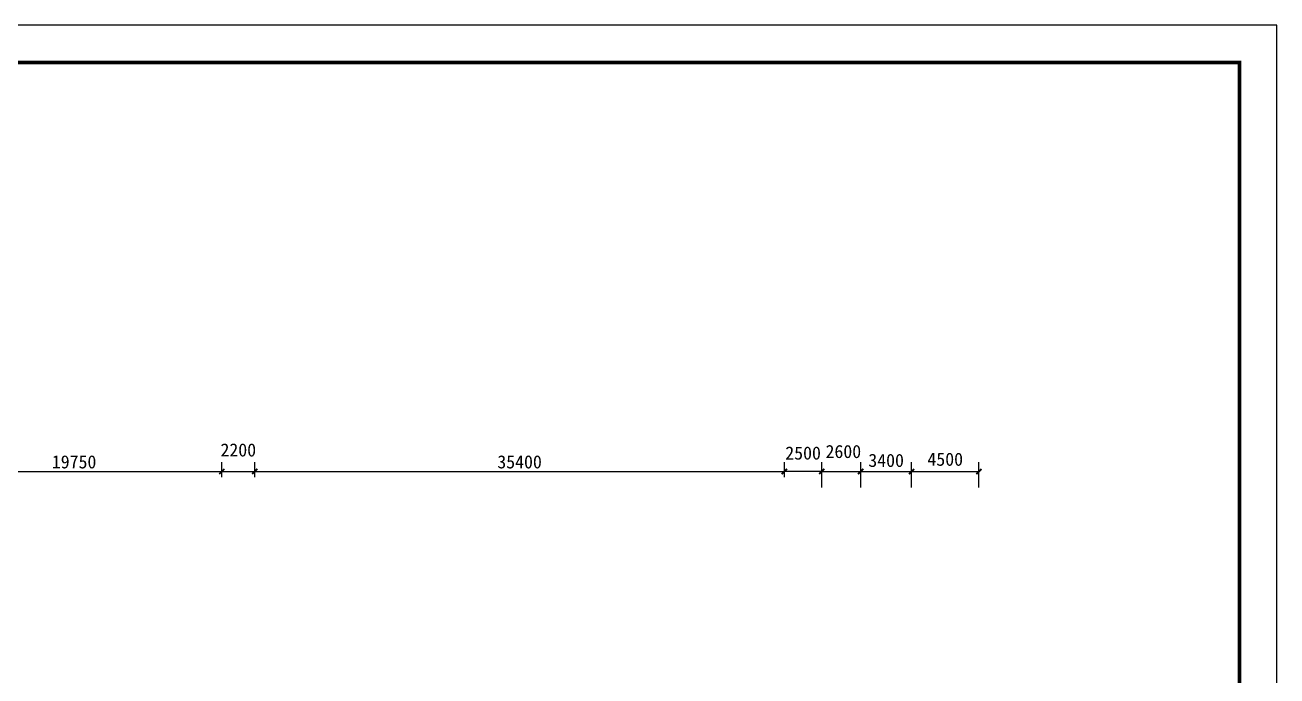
# Model space of a CAD drawing. Header units: millimetres. Extents: x 2456 to 5353, y 685 to 1986.
# Drawn here: x 3920.9 to 4255.6, y 1113.8 to 1287.7 of the extents above; entities that cross this region are included whole.
import ezdxf

# ---------------------------------------------------------------- set-up
doc = ezdxf.new("R2010")
doc.units = ezdxf.units.MM
doc.layers.get('0').update_dxf_attribs({"color": 10})
for name, color, linetype in [('0-外框', 6, 'Continuous'), ('TXT-DIM', 7, 'Continuous'), ('图框', 7, 'Continuous')]:
    doc.layers.add(name, color=color, linetype=linetype)
doc.styles.add('g3.0', font='romans.shx', dxfattribs={"width": 0.75, "height": 3.5, "bigfont": 'hztxt5.shx'})
doc.styles.add('宋体', font='')
doc.styles.get('宋体').set_extended_font_data('SimSun')
doc.dimstyles.new('BLcr250', dxfattribs={"dimtxt": 3.5, "dimasz": 0.01, "dimexe": 2.5, "dimexo": 2, "dimgap": 0.8, "dimtad": 1, "dimdec": 0, "dimlfac": 250, "dimzin": 0, "dimdsep": 46, "dimtxsty": 'g3.0', "dimblk1": '_DIMX', "dimblk2": '_DIMX', "dimsah": 1, "dimcen": 0, "dimclrt": 256, "dimaunit": 1, "dimadec": 0, "dimazin": 0, "dimtfac": 1, "dimtdec": 0, "dimtix": 1, "dimtmove": 2, "dimatfit": 3, "dimldrblk": '_DIMX', "dimfxl": 1, "dimtolj": 1, "dimtzin": 0, "dimarcsym": 0})

# ---------------------------------------------------------------- blocks, each defined once
blk = doc.blocks.new('_DIMX')
at = {"const_width": 50}
blk.add_lwpolyline([(-70, -70), (70, 70)], dxfattribs=at)
blk = doc.blocks.new('*D19')
at = {"layer": 'Defpoints', "color": 0, "linetype": 'Continuous', "transparency": 16777216}
for p in [(3973.47, 1168.42), (3894.47, 1164.91), (3973.47, 1164.91)]:
    blk.add_point(p, dxfattribs=at)
at = {"layer": 'TXT-DIM', "color": 0, "linetype": 'Continuous', "lineweight": -2, "transparency": 16777216}
for p, q in [((3894.47, 1166.91), (3894.47, 1170.92)), ((3894.48, 1168.42), (3973.46, 1168.42)), ((3973.47, 1166.91), (3973.47, 1170.92))]:
    blk.add_line(p, q, dxfattribs=at)
at = {"layer": 'TXT-DIM', "color": 0, "linetype": 'Continuous', "lineweight": -2, "transparency": 16777216, "xscale": 0.01, "yscale": 0.01, "zscale": 0.01, "rotation": 180}
blk.add_blockref('_DIMX', (3894.47, 1168.42), dxfattribs=at)
at = {"layer": 'TXT-DIM', "color": 0, "linetype": 'Continuous', "lineweight": -2, "transparency": 16777216, "xscale": 0.01, "yscale": 0.01, "zscale": 0.01}
blk.add_blockref('_DIMX', (3973.47, 1168.42), dxfattribs=at)
at = {"layer": 'TXT-DIM', "linetype": 'Continuous', "transparency": 16777216, "insert": (3933.97, 1170.97), "char_height": 3.5, "attachment_point": 5, "style": '宋体'}
blk.add_mtext('\\A1;19750', dxfattribs=at)
blk = doc.blocks.new('*D20')
at = {"layer": 'Defpoints', "color": 0, "linetype": 'Continuous', "transparency": 16777216}
for p in [(4123.87, 1168.42), (3982.27, 1164.91), (4123.87, 1164.91)]:
    blk.add_point(p, dxfattribs=at)
at = {"layer": 'TXT-DIM', "color": 0, "linetype": 'Continuous', "lineweight": -2, "transparency": 16777216}
for p, q in [((3982.27, 1166.91), (3982.27, 1170.92)), ((3982.28, 1168.42), (4123.86, 1168.42)), ((4123.87, 1166.91), (4123.87, 1170.92))]:
    blk.add_line(p, q, dxfattribs=at)
at = {"layer": 'TXT-DIM', "color": 0, "linetype": 'Continuous', "lineweight": -2, "transparency": 16777216, "xscale": 0.01, "yscale": 0.01, "zscale": 0.01, "rotation": 180}
blk.add_blockref('_DIMX', (3982.27, 1168.42), dxfattribs=at)
at = {"layer": 'TXT-DIM', "color": 0, "linetype": 'Continuous', "lineweight": -2, "transparency": 16777216, "xscale": 0.01, "yscale": 0.01, "zscale": 0.01}
blk.add_blockref('_DIMX', (4123.87, 1168.42), dxfattribs=at)
at = {"layer": 'TXT-DIM', "linetype": 'Continuous', "transparency": 16777216, "insert": (4053.07, 1170.97), "char_height": 3.5, "attachment_point": 5, "style": '宋体'}
blk.add_mtext('\\A1;35400', dxfattribs=at)
blk = doc.blocks.new('*D22')
at = {"layer": 'Defpoints', "color": 0, "linetype": 'Continuous', "transparency": 16777216}
for p in [(3982.27, 1168.42), (3973.47, 1164.91), (3982.27, 1164.91)]:
    blk.add_point(p, dxfattribs=at)
at = {"layer": 'TXT-DIM', "color": 0, "linetype": 'Continuous', "lineweight": -2, "transparency": 16777216}
for p, q in [((3973.47, 1166.91), (3973.47, 1170.92)), ((3973.48, 1168.42), (3982.26, 1168.42)), ((3982.27, 1166.91), (3982.27, 1170.92))]:
    blk.add_line(p, q, dxfattribs=at)
at = {"layer": 'TXT-DIM', "color": 0, "linetype": 'Continuous', "lineweight": -2, "transparency": 16777216, "xscale": 0.01, "yscale": 0.01, "zscale": 0.01, "rotation": 180}
blk.add_blockref('_DIMX', (3973.47, 1168.42), dxfattribs=at)
at = {"layer": 'TXT-DIM', "color": 0, "linetype": 'Continuous', "lineweight": -2, "transparency": 16777216, "xscale": 0.01, "yscale": 0.01, "zscale": 0.01}
blk.add_blockref('_DIMX', (3982.27, 1168.42), dxfattribs=at)
at = {"layer": 'TXT-DIM', "linetype": 'Continuous', "transparency": 16777216, "insert": (3977.87, 1174.15), "char_height": 3.5, "attachment_point": 5, "style": '宋体'}
blk.add_mtext('\\A1;2200', dxfattribs=at)
blk = doc.blocks.new('*D23')
at = {"layer": 'Defpoints', "color": 0, "linetype": 'Continuous', "transparency": 16777216}
for p in [(4123.87, 1168.42), (4123.87, 1164.91), (4133.87, 1164.91)]:
    blk.add_point(p, dxfattribs=at)
at = {"layer": 'TXT-DIM', "color": 0, "linetype": 'Continuous', "lineweight": -2, "transparency": 16777216}
for p, q in [((4123.87, 1166.91), (4123.87, 1170.92)), ((4133.86, 1168.42), (4123.88, 1168.42)), ((4133.87, 1166.91), (4133.87, 1170.92))]:
    blk.add_line(p, q, dxfattribs=at)
at = {"layer": 'TXT-DIM', "color": 0, "linetype": 'Continuous', "lineweight": -2, "transparency": 16777216, "xscale": 0.01, "yscale": 0.01, "zscale": 0.01, "rotation": 180}
blk.add_blockref('_DIMX', (4123.87, 1168.42), dxfattribs=at)
at = {"layer": 'TXT-DIM', "color": 0, "linetype": 'Continuous', "lineweight": -2, "transparency": 16777216, "xscale": 0.01, "yscale": 0.01, "zscale": 0.01}
blk.add_blockref('_DIMX', (4133.87, 1168.42), dxfattribs=at)
at = {"layer": 'TXT-DIM', "linetype": 'Continuous', "transparency": 16777216, "insert": (4128.87, 1173.33), "char_height": 3.5, "attachment_point": 5, "style": '宋体'}
blk.add_mtext('\\A1;2500', dxfattribs=at)
blk = doc.blocks.new('*D31')
at = {"layer": 'Defpoints', "color": 0, "linetype": 'Continuous', "transparency": 16777216}
for p in [(4144.27, 1168.42), (4133.87, 1162.15), (4144.27, 1162.15)]:
    blk.add_point(p, dxfattribs=at)
at = {"layer": 'TXT-DIM', "color": 0, "linetype": 'Continuous', "lineweight": -2, "transparency": 16777216}
for p, q in [((4133.87, 1164.15), (4133.87, 1170.92)), ((4133.88, 1168.42), (4144.26, 1168.42)), ((4144.27, 1164.15), (4144.27, 1170.92))]:
    blk.add_line(p, q, dxfattribs=at)
at = {"layer": 'TXT-DIM', "color": 0, "linetype": 'Continuous', "lineweight": -2, "transparency": 16777216, "xscale": 0.01, "yscale": 0.01, "zscale": 0.01, "rotation": 180}
blk.add_blockref('_DIMX', (4133.87, 1168.42), dxfattribs=at)
at = {"layer": 'TXT-DIM', "color": 0, "linetype": 'Continuous', "lineweight": -2, "transparency": 16777216, "xscale": 0.01, "yscale": 0.01, "zscale": 0.01}
blk.add_blockref('_DIMX', (4144.27, 1168.42), dxfattribs=at)
at = {"layer": 'TXT-DIM', "linetype": 'Continuous', "transparency": 16777216, "insert": (4139.63, 1173.74), "char_height": 3.5, "attachment_point": 5, "style": '宋体'}
blk.add_mtext('\\A1;2600', dxfattribs=at)
blk = doc.blocks.new('*D32')
at = {"layer": 'Defpoints', "color": 0, "linetype": 'Continuous', "transparency": 16777216}
for p in [(4157.87, 1168.42), (4144.27, 1162.15), (4157.87, 1162.15)]:
    blk.add_point(p, dxfattribs=at)
at = {"layer": 'TXT-DIM', "color": 0, "linetype": 'Continuous', "lineweight": -2, "transparency": 16777216}
for p, q in [((4144.27, 1164.15), (4144.27, 1170.92)), ((4144.28, 1168.42), (4157.86, 1168.42)), ((4157.87, 1164.15), (4157.87, 1170.92))]:
    blk.add_line(p, q, dxfattribs=at)
at = {"layer": 'TXT-DIM', "color": 0, "linetype": 'Continuous', "lineweight": -2, "transparency": 16777216, "xscale": 0.01, "yscale": 0.01, "zscale": 0.01, "rotation": 180}
blk.add_blockref('_DIMX', (4144.27, 1168.42), dxfattribs=at)
at = {"layer": 'TXT-DIM', "color": 0, "linetype": 'Continuous', "lineweight": -2, "transparency": 16777216, "xscale": 0.01, "yscale": 0.01, "zscale": 0.01}
blk.add_blockref('_DIMX', (4157.87, 1168.42), dxfattribs=at)
at = {"layer": 'TXT-DIM', "linetype": 'Continuous', "transparency": 16777216, "insert": (4151.07, 1171.36), "char_height": 3.5, "attachment_point": 5, "style": '宋体'}
blk.add_mtext('\\A1;3400', dxfattribs=at)
blk = doc.blocks.new('*D33')
at = {"layer": 'Defpoints', "color": 0, "linetype": 'Continuous', "transparency": 16777216}
for p in [(4175.87, 1168.42), (4157.87, 1162.15), (4175.87, 1162.15)]:
    blk.add_point(p, dxfattribs=at)
at = {"layer": 'TXT-DIM', "color": 0, "linetype": 'Continuous', "lineweight": -2, "transparency": 16777216}
for p, q in [((4157.87, 1164.15), (4157.87, 1170.92)), ((4157.88, 1168.42), (4175.86, 1168.42)), ((4175.87, 1164.15), (4175.87, 1170.92))]:
    blk.add_line(p, q, dxfattribs=at)
at = {"layer": 'TXT-DIM', "color": 0, "linetype": 'Continuous', "lineweight": -2, "transparency": 16777216, "xscale": 0.01, "yscale": 0.01, "zscale": 0.01, "rotation": 180}
blk.add_blockref('_DIMX', (4157.87, 1168.42), dxfattribs=at)
at = {"layer": 'TXT-DIM', "color": 0, "linetype": 'Continuous', "lineweight": -2, "transparency": 16777216, "xscale": 0.01, "yscale": 0.01, "zscale": 0.01}
blk.add_blockref('_DIMX', (4175.87, 1168.42), dxfattribs=at)
at = {"layer": 'TXT-DIM', "linetype": 'Continuous', "transparency": 16777216, "insert": (4166.87, 1171.67), "char_height": 3.5, "attachment_point": 5, "style": '宋体'}
blk.add_mtext('\\A1;4500', dxfattribs=at)

msp = doc.modelspace()

# ---------------------------------------------------------------- linework, layer by layer
at = {"layer": '0-外框', "color": 0}
msp.add_lwpolyline([(4255.5615, 693.6999), (4255.5615, 1287.6999), (3414.5615, 1287.6999), (3414.5615, 693.6999)], close=True, dxfattribs=at)
at = {"layer": '图框', "color": 0, "const_width": 1}
msp.add_lwpolyline([(3439.5615, 703.6999), (3439.5615, 1277.6999), (4245.5615, 1277.6999), (4245.5615, 703.6999), (3439.5615, 703.6999)], dxfattribs=at)

# ---------------------------------------------------------------- dimensions: what is measured, and where the dimension line sits
at = {"layer": 'TXT-DIM', "color": 0, "linetype": 'Continuous'}
for base, p1, p2, picture, middle in [((3982.2669, 1168.4169), (3973.4669, 1164.9143), (3982.2669, 1164.9143), '*D22', (3977.8669, 1174.148)), ((4123.8669, 1168.4169), (4133.8669, 1164.9143), (4123.8669, 1164.9143), '*D23', (4128.8669, 1173.3315)), ((4144.2669, 1168.4169), (4133.8669, 1162.1473), (4144.2669, 1162.1473), '*D31', (4139.6348, 1173.7388)), ((4157.8669, 1168.4169), (4144.2669, 1162.1473), (4157.8669, 1162.1473), '*D32', (4151.0669, 1171.3576)), ((4175.8669, 1168.4169), (4157.8669, 1162.1473), (4175.8669, 1162.1473), '*D33', (4166.8669, 1171.6683))]:
    dim = msp.add_linear_dim(base=base, p1=p1, p2=p2, dimstyle='BLcr250', override={"dimtxsty": '宋体'}, dxfattribs=at)
    dim.commit()
    dim.dimension.update_dxf_attribs({"geometry": picture, "text_midpoint": middle, "dimtype": 160})
for base, p1, p2, picture, middle in [((3973.4669, 1168.4169), (3894.4669, 1164.9143), (3973.4669, 1164.9143), '*D19', (3933.9669, 1170.9669)), ((4123.8669, 1168.4169), (3982.2669, 1164.9143), (4123.8669, 1164.9143), '*D20', (4053.0669, 1170.9669))]:
    dim = msp.add_linear_dim(base=base, p1=p1, p2=p2, dimstyle='BLcr250', override={"dimtxsty": '宋体'}, dxfattribs=at)
    dim.commit()
    dim.dimension.update_dxf_attribs({"geometry": picture, "text_midpoint": middle})

doc.saveas('drawing.dxf')
